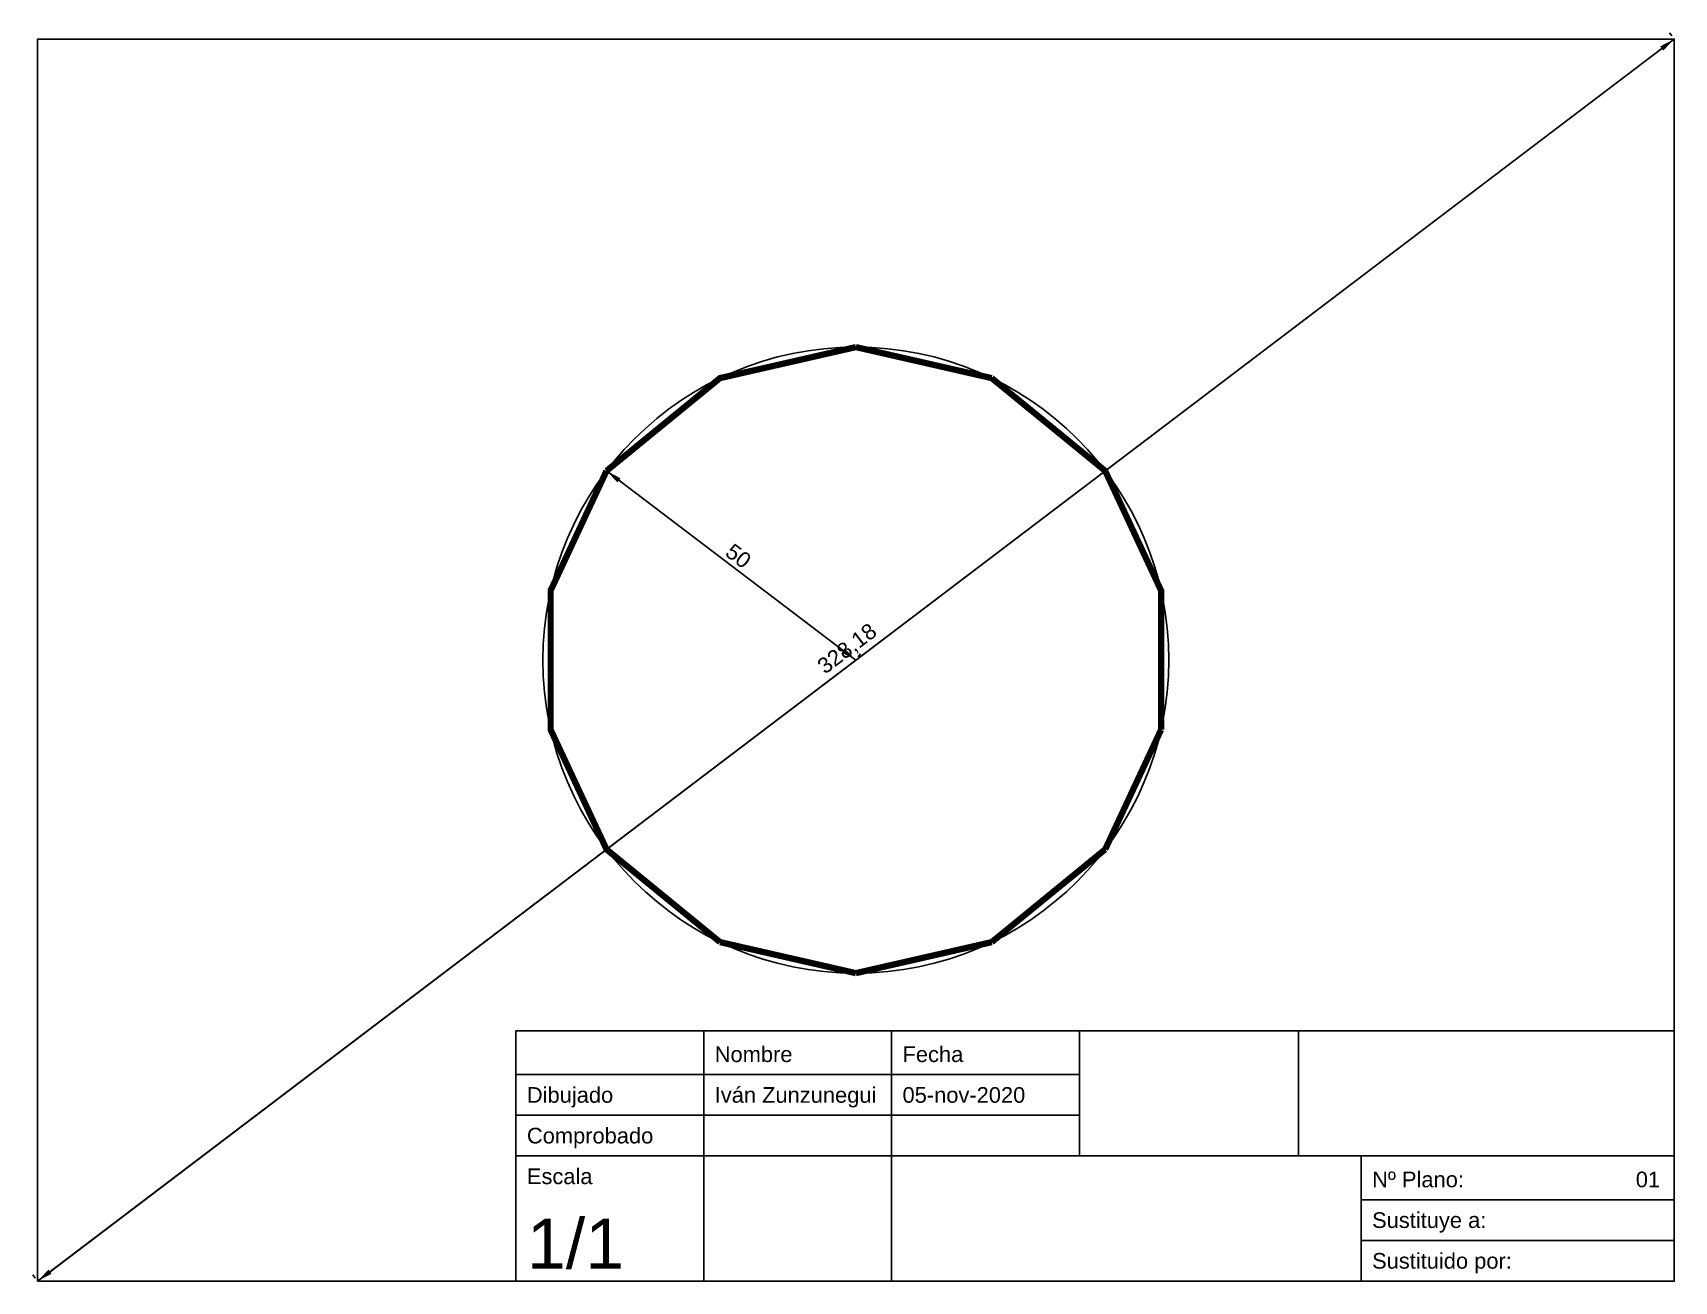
# Model space of a CAD drawing. Header units: millimetres. Extents: x 821 to 1083, y 899 to 1098.
import ezdxf
from ezdxf.enums import TextEntityAlignment as Align

# ---------------------------------------------------------------- set-up
doc = ezdxf.new("R2010")
doc.units = ezdxf.units.MM
doc.layers.add('auxiliar', color=253, linetype='Continuous', plot=False)
doc.styles.get("Standard").update_dxf_attribs({"font": 'arial.ttf'})
doc.dimstyles.new('ISO-25', dxfattribs={"dimtxt": 2.5, "dimasz": 2.5, "dimexe": 1.25, "dimexo": 0.625, "dimtad": 1, "dimtxsty": 'Standard', "dimcen": 2.5, "dimadec": 0, "dimazin": 0, "dimtfac": 1, "dimtmove": 0, "dimatfit": 3, "dimfxl": 1, "dimarcsym": 0})

# ---------------------------------------------------------------- blocks, each defined once
blk = doc.blocks.new('456')
for p, q in [((-155, 20), (-155, 0)), ((-125, 20), (-125, 0)), ((-60, 20), (0, 20)), ((-50, 0), (-50, 20)), ((0, 20), (0, 13)), ((0, 13), (-50, 13)), ((0, 13), (0, 6.5)), ((0, 6.5), (-50, 6.5)), ((-95, 0), (-50, 0))]:
    blk.add_line(p, q)
for points in [[(-185, 0), (0, 0), (0, 40), (-185, 40)], [(-185, 40), (-155, 40), (-155, 33), (-185, 33)], [(-155, 40), (-125, 40), (-125, 33), (-155, 33)], [(-125, 40), (-95, 40), (-95, 33), (-125, 33)], [(-95, 40), (-60, 40), (-60, 20), (-95, 20)], [(-185, 33), (-155, 33), (-155, 26.5), (-185, 26.5)], [(-155, 33), (-125, 33), (-125, 26.5), (-155, 26.5)], [(-125, 33), (-95, 33), (-95, 26.5), (-125, 26.5)], [(-185, 26.5), (-155, 26.5), (-155, 20), (-185, 20)], [(-155, 26.5), (-125, 26.5), (-125, 20), (-155, 20)], [(-125, 26.5), (-95, 26.5), (-95, 20), (-125, 20)]]:
    blk.add_lwpolyline(points, close=True)
for s, p in [('Nombre', (-153.25, 35)), ('Fecha', (-123.25, 35)), ('Dibujado', (-183.25, 28.5)), ('Iván Zunzunegui', (-153.25, 28.5)), ('Comprobado', (-183.25, 22)), ('Escala', (-183.25, 15.5)), ('Nº Plano:', (-48.25, 15)), ('Sustituye a:', (-48.25, 8.5)), ('Sustituido por:', (-48.25, 2))]:
    blk.add_text(s, height=2.5).set_placement(p)
blk = doc.blocks.new('cajetin_ivan')
for p, q in [((-155, 20), (-155, 0)), ((-125, 20), (-125, 0)), ((-60, 20), (0, 20)), ((-50, 0), (-50, 20)), ((0, 20), (0, 13)), ((0, 13), (-50, 13)), ((0, 13), (0, 6.5)), ((0, 6.5), (-50, 6.5)), ((-95, 0), (-50, 0))]:
    blk.add_line(p, q)
for points in [[(-185, 0), (0, 0), (0, 40), (-185, 40)], [(-185, 40), (-155, 40), (-155, 33), (-185, 33)], [(-155, 40), (-125, 40), (-125, 33), (-155, 33)], [(-125, 40), (-95, 40), (-95, 33), (-125, 33)], [(-95, 40), (-60, 40), (-60, 20), (-95, 20)], [(-185, 33), (-155, 33), (-155, 26.5), (-185, 26.5)], [(-155, 33), (-125, 33), (-125, 26.5), (-155, 26.5)], [(-125, 33), (-95, 33), (-95, 26.5), (-125, 26.5)], [(-185, 26.5), (-155, 26.5), (-155, 20), (-185, 20)], [(-155, 26.5), (-125, 26.5), (-125, 20), (-155, 20)], [(-125, 26.5), (-95, 26.5), (-95, 20), (-125, 20)]]:
    blk.add_lwpolyline(points, close=True)
for s, height, p in [('Nombre', 2.5, (-153.25, 35)), ('Fecha', 2.5, (-123.25, 35)), ('Dibujado', 2.5, (-183.25, 28.5)), ('Iván Zunzunegui', 2.5, (-153.25, 28.5)), ('05-nov-2020', 2.5, (-123.25, 28.5)), ('Comprobado', 2.5, (-183.25, 22)), ('Escala', 2.5, (-183.25, 15.5)), ('Nº Plano:', 2.5, (-48.25, 15)), ('Sustituye a:', 2.5, (-48.25, 8.5)), ('1/1', 8, (-183.25, 2)), ('Sustituido por:', 2.5, (-48.25, 2))]:
    blk.add_text(s, height=height).set_placement(p)
blk.add_text('01', height=2.5).set_placement((-2.25, 15), align=Align.RIGHT)
blk = doc.blocks.new('*D7')
at = {"layer": 'auxiliar', "color": 0, "lineweight": -2, "transparency": 16777216}
for p, q in [((912.2, 1027.87), (911.82, 1027.37)), ((914.57, 1026.86), (950.41, 999.65)), ((952.78, 998.64), (953.16, 999.14))]:
    blk.add_line(p, q, dxfattribs=at)
at = {"layer": 'auxiliar', "color": 0, "transparency": 16777216}
for points in [[(914.82, 1027.19), (914.32, 1026.53), (912.58, 1028.37)], [(950.67, 999.98), (950.16, 999.32), (952.41, 998.14)]]:
    blk.add_solid(points, dxfattribs=at)
at = {"layer": 'Defpoints', "color": 0, "transparency": 16777216}
for p in [(912.58, 1028.37), (952.41, 998.14), (952.41, 998.14)]:
    blk.add_point(p, dxfattribs=at)
at = {"layer": 'auxiliar', "color": 0, "transparency": 16777216, "insert": (933.64, 1014.77), "char_height": 2.5, "attachment_point": 5, "rotation": 322.8015}
blk.add_mtext('50', dxfattribs=at)
blk = doc.blocks.new('*D16')
at = {"layer": 'auxiliar', "color": 0, "lineweight": -2, "transparency": 16777216}
for p, q in [((1082.73, 1097.84), (1082.35, 1098.34)), ((823.69, 900.45), (1081.12, 1095.83)), ((821.32, 899.43), (820.94, 899.93))]:
    blk.add_line(p, q, dxfattribs=at)
at = {"layer": 'auxiliar', "color": 0, "transparency": 16777216}
for points in [[(1080.87, 1096.17), (1081.37, 1095.5), (1083.11, 1097.35)], [(823.44, 900.78), (823.94, 900.12), (821.7, 898.94)]]:
    blk.add_solid(points, dxfattribs=at)
at = {"layer": 'Defpoints', "color": 0, "transparency": 16777216}
for p in [(1083.11, 1097.35), (1083.11, 1097.35), (821.7, 898.94)]:
    blk.add_point(p, dxfattribs=at)
at = {"layer": 'auxiliar', "color": 0, "transparency": 16777216, "insert": (951.12, 999.84), "char_height": 2.5, "attachment_point": 5, "rotation": 37.1985}
blk.add_mtext('328,18', dxfattribs=at)

msp = doc.modelspace()

# ---------------------------------------------------------------- linework, layer by layer
for p, q in [((1083.11, 1097.346), (821.7, 898.936)), ((912.578, 1028.37), (952.405, 998.141))]:
    msp.add_line(p, q)
msp.add_lwpolyline([(821.7, 898.936), (1083.11, 898.936), (1083.11, 1097.346), (821.7, 1097.346)], close=True)
at = {"const_width": 1}
for points in [[(952.405, 1048.141), (930.711, 1043.19), (912.578, 1028.37)], [(952.405, 1048.141), (974.099, 1043.19)], [(1001.151, 987.015), (1001.151, 1009.267), (992.232, 1028.37), (974.099, 1043.19)], [(912.578, 967.913), (903.659, 987.015), (903.659, 1009.267), (912.578, 1028.37)], [(1001.151, 987.015), (992.232, 967.913)], [(912.578, 967.913), (930.711, 953.093)], [(992.232, 967.913), (974.099, 953.093)], [(952.405, 948.141), (930.711, 953.093)], [(952.405, 948.141), (974.099, 953.093)]]:
    msp.add_lwpolyline(points, dxfattribs=at)
at = {"layer": 'auxiliar'}
msp.add_circle((952.405, 998.141), 50, dxfattribs=at)

# ---------------------------------------------------------------- block references
for name in ['456', 'cajetin_ivan']:
    msp.add_blockref(name, (1083.11, 898.936))

# ---------------------------------------------------------------- dimensions: what is measured, and where the dimension line sits
for p1, p2, picture, middle in [((821.7, 898.936), (1083.11, 1097.346), '*D16', (951.119, 999.836)), ((912.578, 1028.37), (952.405, 998.141), '*D7', (933.641, 1014.77))]:
    dim = msp.add_aligned_dim(p1=p1, p2=p2, distance=0, dimstyle='ISO-25', dxfattribs=at)
    dim.commit()
    dim.dimension.update_dxf_attribs({"geometry": picture, "text_midpoint": middle})

doc.saveas('drawing.dxf')
